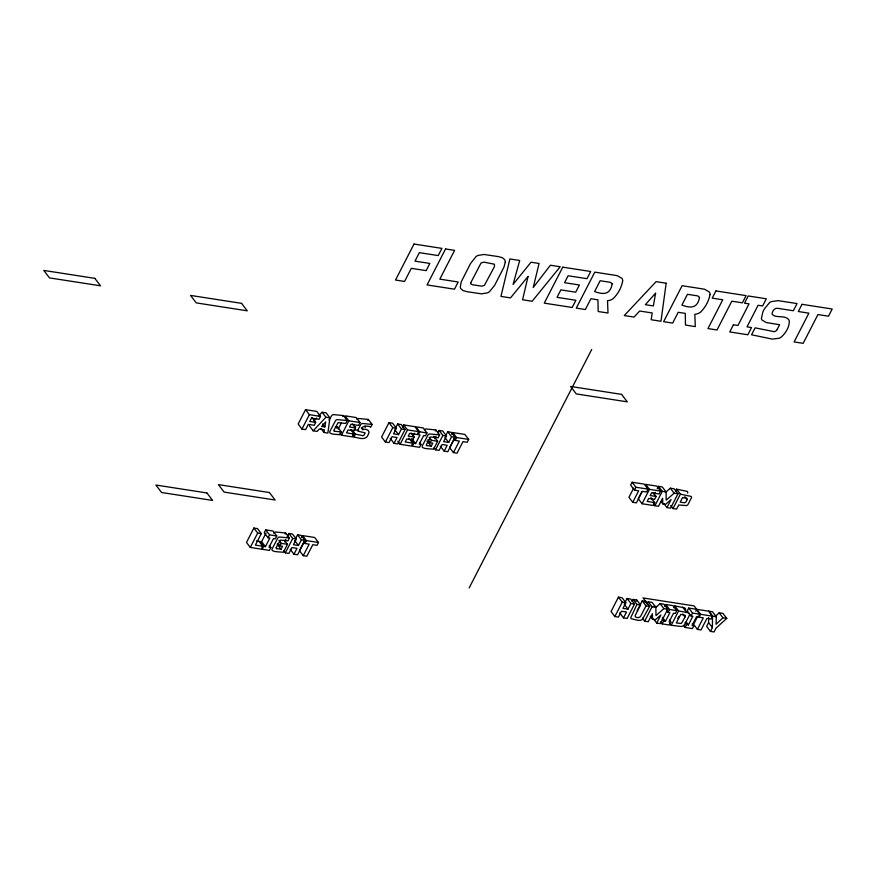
<?xml version="1.0" encoding="UTF-8"?>
<svg xmlns="http://www.w3.org/2000/svg" width="876" height="876" viewBox="0 0 876 876"><rect width="100%" height="100%" fill="white"/><g stroke="black" fill="none" stroke-linecap="round" stroke-linejoin="round"><path stroke-width="1.31" d="M715.199 616.507L719.152 612.806L722.974 613.397L726.784 618.39L716.01 628.147L714.06 631.957L710.436 631.388L706.625 626.395L708.575 622.595L708.629 617.525M710.436 631.388L712.396 627.588L712.506 616.167L708.684 611.174M695.774 611.24L696.759 609.324L712.506 611.777L716.327 616.77L716.053 624.27L722.963 617.799L726.784 618.39M687.693 493.111L687.726 492.553A3.263 2.3 -37.4 0 0 687.277 491.414L676.579 489.158L675.659 490.954M318.459 416.122L322.094 412.246L326.113 412.87L329.934 417.863L327.865 433.083L323.945 432.47L320.89 428.474M365.215 427.488L365.139 426.163M323.945 432.47L324.361 429.766L319.335 428.977L317.101 431.408L313.181 430.806L309.359 425.813M324.832 426.951L325.708 421.871L321.612 426.448L324.832 426.951L322.543 423.951M354.09 424.334L354.024 425.09A3.263 2.3 -37.4 0 0 354.473 426.229L355.765 426.951M687.145 499.638L686.959 498.324L682.546 497.59L680.214 502.123L684.539 502.769L685.733 502.222L687.145 499.638L684.846 496.648M685.043 617.011L685.361 615.85A1.632 1.15 -37.4 0 0 685.152 615.313L680.762 614.35L676.327 622.989L680.981 623.427A1.632 1.15 -37.4 0 0 681.67 623.033L685.043 617.011L682.754 614.021M315.699 422.418L309.765 421.498L311.506 418.104L319.05 419.275L320.528 416.396L316.718 411.402L305.549 409.672L298.147 424.061L301.968 429.054L305.593 429.623L308.286 424.378L314.221 425.298L315.699 422.418L311.878 417.425M301.968 429.054L309.37 414.666L305.549 409.672M262.745 546.252L255.398 545.113L261.311 533.593L257.5 528.6L253.876 528.042L246.484 542.43L250.295 547.423L261.267 549.132L262.745 546.252L258.924 541.259L256.482 540.875M250.295 547.423L257.697 533.035L253.876 528.042M263.61 546.383L262.132 549.263L269.37 550.391L270.848 547.511L269.041 547.226L273.476 538.598L275.283 538.871L276.772 535.992L272.951 530.998L265.702 529.881L264.224 532.761L268.045 537.755L269.852 538.028L265.417 546.668L263.61 546.383L259.789 541.39L261.596 541.675L265.417 546.668M261.596 541.675L266.041 533.035M268.045 537.755L269.523 534.875L265.702 529.881M328.927 419.965L331.851 415.421A3.263 2.3 -37.4 0 1 333.318 414.578L343.37 415.553L347.181 420.546L345.702 423.426L338.092 422.659L334.041 430.05A1.259 0.887 -37.4 0 0 334.457 431.277M277.615 543.47L277.232 544.215L281.054 549.208L282.587 546.23L279.97 545.825L278.448 543.821M336.789 428.342L337.501 426.962L335.355 426.776M342.812 416.626L343.37 415.553M276.301 547.467L280.342 540.087L287.963 540.842L289.441 537.963L285.62 532.969L275.579 532.006A3.263 2.3 -37.4 0 0 274.1 532.838L273.761 533.155M338.245 428.999L341.333 422.998M285.061 534.053L285.62 532.969M279.97 545.825L281.24 543.35L278.951 540.361M284.58 541.872L285.817 539.474M287.043 537.076L288.894 533.484L292.518 534.042L296.34 539.036L293.427 544.697L298.464 545.474L301.366 539.813L297.544 534.82L295.803 538.214M337.501 426.962L341.322 431.956L339.888 434.726L333.822 434.2A65.645 46.22 -37.4 0 1 332.234 433.981L330.372 433.291A3.362 2.365 -37.4 0 1 329.683 431.824L335.661 420.414A3.263 2.3 -37.4 0 1 337.14 419.571L347.181 420.546M341.454 435.197L348.845 420.798L345.024 415.804L356.193 417.545L360.014 422.539L358.536 425.418L350.991 424.247L349.557 427.017L355.492 427.937L354.014 430.817L348.079 429.897L346.546 432.875L354.09 434.047L352.612 436.927L341.454 435.197L339.921 433.193M284.426 540.328L287.47 544.325L283.408 552.241L277.593 551.814A86.1 60.619 -37.4 0 1 274.495 551.409L272.622 550.719A3.362 2.365 -37.4 0 1 271.932 549.241L277.922 537.842A3.263 2.3 -37.4 0 1 279.4 536.999L289.441 537.963M297.544 534.82L301.169 535.389L304.99 540.382L297.588 554.771L293.964 554.212L296.986 548.354L291.949 547.566L288.938 553.424L285.313 552.865L292.715 538.477L288.894 533.484M350.838 430.532L351.287 429.667M301.618 537.525L302.603 535.608L314.67 537.481L318.492 542.474L317.013 545.354L312.787 544.697L306.874 556.216L303.249 555.647L299.428 550.654L303.567 542.594M356.981 419.319A3.263 2.3 -37.4 0 1 358.459 418.487L368.325 419.429L372.136 424.422L370.657 427.302C370.198 425.572 359.39 425.473 362.927 429.207C365.905 428.605 371.074 430.653 368.358 434.266C366.332 441.044 358.722 438.055 353.948 436.916L355.371 434.135L352.316 430.138M367.767 420.502L368.325 419.429M303.249 555.647L309.162 544.138L304.936 543.481L306.425 540.601L302.603 535.608M397.627 423.973L401.449 428.966L398.536 434.627L393.51 433.85L396.423 428.189L392.601 423.196L388.977 422.637L381.586 437.025L385.396 442.019L389.021 442.588L392.032 436.719L397.058 437.507L394.047 443.365L397.671 443.924L405.073 429.536L401.252 424.542L397.627 423.973L395.306 428.506M385.396 442.019L392.798 427.63L388.977 422.637M402.456 427.313L403.694 424.915L414.852 426.656L418.673 431.649L417.195 434.529L409.65 433.357L408.216 436.128L414.162 437.047L412.684 439.927L406.738 439.007L405.216 441.986L412.76 443.157L411.271 446.037L400.113 444.307L397.824 441.307M400.113 444.307L407.504 429.908L403.694 424.915M412.903 436.456L414.567 433.215M410.745 439.325L413.8 443.322L412.322 446.202L419.56 447.329L421.038 444.45L419.516 442.446M421.038 444.45L419.232 444.165L423.666 435.536L425.484 435.81L426.962 432.93L423.141 427.937L415.903 426.82L419.714 431.813L418.235 434.693L420.042 434.967L415.607 443.606L413.8 443.322M435.262 430.992L435.81 429.908L425.769 428.944A3.263 2.3 -37.4 0 0 424.466 429.634M426.962 445.588L431.244 446.147L432.777 443.168L430.16 442.752L431.43 440.289L429.141 437.299M434.77 438.81L436.007 436.412M437.858 432.821L439.084 430.423L442.709 430.981L446.53 435.974L443.617 441.624L448.654 442.413L451.556 436.752L447.745 431.759L445.413 436.281M435.81 429.908L439.632 434.901L438.153 437.781L430.653 436.949L426.492 444.406A1.292 0.909 -37.4 0 0 426.94 445.643M433.85 436.27L437.671 441.263L433.598 449.169L427.784 448.753A86.1 60.619 -37.4 0 1 424.685 448.348L422.812 447.658A3.362 2.365 -37.4 0 1 422.133 446.18L428.112 434.77A3.263 2.3 -37.4 0 1 429.59 433.938L439.632 434.901M447.745 431.759L451.359 432.328L455.181 437.321L447.778 451.709L444.165 451.151L447.176 445.293L442.139 444.504L439.128 450.363L435.514 449.804L442.906 435.416L439.084 430.423M451.808 434.463L452.793 432.547L464.86 434.419L468.682 439.413L467.204 442.292L462.977 441.635L457.064 453.155L453.44 452.585L449.618 447.592L454.359 438.383M453.44 452.585L459.352 441.077L455.137 440.42L456.615 437.54L452.793 432.547M469.153 587.949L591.694 349.513M632.111 482.249L630.632 485.129L634.454 490.122L638.67 490.779L632.757 502.298L636.381 502.857L642.294 491.337L646.521 491.994L647.999 489.115L644.178 484.121L632.111 482.249L635.932 487.242L647.999 489.115M633.677 488.085L628.935 497.294L632.757 502.298M634.454 490.122L635.932 487.242M641.944 491.545L638.243 498.751L642.064 503.744L653.233 505.474L654.711 502.594L650.89 497.601M642.064 503.744L649.466 489.345L645.645 484.351L656.814 486.092L660.624 491.086L659.146 493.965L651.602 492.794L650.178 495.564L656.113 496.484L654.635 499.364L648.7 498.444L647.167 501.422L654.711 502.594M654.142 494.743L655.379 492.345M657.219 488.742L658.456 486.344L662.278 486.936L666.099 491.929L666.209 500.163L674.148 493.177L677.969 493.779L670.567 508.168L666.954 507.609L663.898 503.612M666.954 507.609L671.071 499.583L665.607 504.291L662.793 503.853L662.617 498.269L658.5 506.295L654.876 505.726L662.278 491.337L658.456 486.344M627.074 598.505L630.895 603.498L627.993 609.148L622.956 608.371L625.869 602.71L622.048 597.717L618.423 597.158L611.032 611.547L614.842 616.54L618.467 617.109L621.478 611.251L626.515 612.028L623.493 617.887L627.117 618.445L634.52 604.057L630.698 599.064L627.074 598.505L624.752 603.027M614.842 616.54L622.245 602.151L618.423 597.158M680.4 494.152L691.087 496.407A3.263 2.3 -37.4 0 1 691.547 497.546L687.846 504.751A3.263 2.3 -37.4 0 1 686.368 505.594L678.736 504.992L676.622 509.109L673.009 508.551L680.4 494.152L676.579 489.158M632.122 601.407L633.14 599.436L636.753 600.005L640.575 604.998L635.188 615.489C634.213 617.941 639.743 618.357 640.619 616.332L646.006 605.842L642.196 600.848L639.162 606.75M636.085 601.319L636.753 600.005M777.231 329.332L779.607 324.711L766.204 322.532L761.967 319.948A7.818 5.508 -37.4 0 1 761.397 318.535L762.93 311.736A93.94 66.138 -37.4 0 1 764.398 308.867L769.577 302.625A7.818 5.508 -37.4 0 1 771.406 301.585L778.107 300.654L797.05 303.556L793.349 310.75L777.713 308.319C774.461 307.684 772.139 311.33 772.074 314.155C775.786 318.787 784.907 314.517 788.761 319.762A7.818 5.508 -37.4 0 1 789.309 321.131C789.385 327.263 785.586 333.307 781.031 337.238A7.818 5.508 -37.4 0 1 779.257 338.245L772.314 339.111L751.564 334.785L755.123 327.843L773.398 331.511M633.14 599.436L636.951 604.44L630.775 617.58A3.263 2.3 -37.4 0 0 631.235 618.719L638.1 620.383L640.903 620.219A3.263 2.3 -37.4 0 0 642.382 619.387L649.631 606.4L645.809 601.407L642.196 600.848M637.137 610.682L637.816 609.367M638.155 608.71L638.823 607.397M645.141 602.721L645.809 601.407M646.992 604.188L648.229 601.79L652.051 602.381L655.872 607.375L655.982 615.609L663.909 608.623L667.742 609.214L660.34 623.613L656.715 623.044L653.66 619.047M656.715 623.044L660.843 615.029L655.379 619.726L652.565 619.288L652.39 613.715L648.273 621.73L644.648 621.172L652.04 606.783L648.229 601.79M664.764 606.422L665.749 604.506L672.998 605.634L676.809 610.627L675.33 613.507L673.524 613.222L669.078 621.861L670.896 622.146L669.417 625.015L662.168 623.898L660.646 621.894M662.168 623.898L663.647 621.018L662.125 619.014M663.647 621.018L665.464 621.292L669.899 612.663L668.092 612.379L669.571 609.499L665.749 604.506M673.874 607.714L674.805 605.918L684.66 607.856A4.566 3.208 -37.4 0 1 685.667 610.035M678.615 610.911L688.481 612.85A4.566 3.208 -37.4 0 1 689.467 615.259L684.594 624.708A4.566 3.208 -37.4 0 1 681.473 626.493L671.224 625.3L678.615 610.911L674.805 605.918M678.999 616.332L678.44 617.383M683.608 625.464L685.142 627.468L692.379 628.585L693.858 625.705L692.051 625.431L696.486 616.792L698.303 617.076L699.782 614.196L695.96 609.203L688.722 608.075L687.233 610.955L691.054 615.948L692.861 616.233L688.427 624.862L686.62 624.588L685.087 622.584M685.142 627.468L686.62 624.588M691.054 615.948L692.533 613.069L688.722 608.075M697.734 616.31L693.595 624.38L697.405 629.373L701.03 629.932L706.943 618.412L711.17 619.069L712.648 616.189L708.837 611.196M647.101 603.29L643.028 597.947L694.044 605.874L700.581 614.317L699.103 617.197L703.329 617.854L697.405 629.373M313.915 420.962L316.641 418.06M313.181 430.806L325.916 417.239L329.934 417.863M665.366 492.553L670.326 488.184L674.148 488.786L677.969 493.779M656.135 607.123L660.099 603.63L663.92 604.221L667.742 609.214M341.322 431.956L334.479 431.222M281.054 549.208L276.772 548.65M426.93 441.099L431.244 446.147M309.37 414.666L320.528 416.396M348.845 420.798L360.014 422.539M372.136 424.422L362.281 423.48A3.263 2.3 -37.4 0 0 360.803 424.312L357.835 430.083A3.263 2.3 -37.4 0 0 358.295 431.222M392.798 427.63L396.423 428.189M401.449 428.966L405.073 429.536M407.504 429.908L418.673 431.649M419.714 431.813L426.962 432.93M442.906 435.416L446.53 435.974M451.556 436.752L455.181 437.321M456.615 437.54L468.682 439.413M431.43 440.289L437.671 441.263M649.466 489.345L660.624 491.086M662.278 491.337L666.099 491.929M257.697 533.035L261.311 533.593M269.523 534.875L276.772 535.992M292.715 538.477L296.34 539.036M301.366 539.813L304.99 540.382M306.425 540.601L318.492 542.474M281.24 543.35L287.47 544.325M654.109 606.258L656.792 606.674M622.245 602.151L625.869 602.71M630.895 603.498L634.52 604.057M636.951 604.44L640.575 604.998M646.006 605.842L649.631 606.4M652.04 606.783L655.872 607.375M669.571 609.499L676.809 610.627M692.533 613.069L699.782 614.196M700.581 614.317L716.327 616.77M362.675 435.602L355.371 434.135M358.602 430.565L354.014 429.667M358.295 431.222L365.161 432.886L364.208 434.737A1.292 0.909 -37.4 0 1 362.653 435.646M670.326 488.184L674.148 493.177M670.709 505.551L673.009 508.551M661.27 501.849L662.793 503.853M653.058 492.487L656.113 496.484M653.354 503.733L654.876 505.726M719.152 612.806L722.963 617.799M708.575 622.595L712.396 627.588M682.645 607.134L686.466 612.127M692.336 623.712L693.858 625.705M686.138 621.872L688.427 624.862M666.559 610.386L668.092 612.379M660.099 603.63L663.909 608.623M669.363 620.142L670.896 622.146M669.691 623.307L671.224 625.3M662.409 617.306L665.464 621.292M650.277 616.299L652.565 619.288M642.36 618.171L644.648 621.172M624.172 604.155L627.993 609.148M619.682 612.893L623.493 617.887M453.604 438.427L455.137 440.42M444.833 437.42L448.654 442.413M440.343 446.158L444.165 451.151M427.871 439.763L430.16 442.752M433.981 447.811L435.514 449.804M411.107 433.062L414.162 437.047M411.797 438.613L415.607 443.606M408.939 438.164L412.76 443.157M394.726 429.634L398.536 434.627M390.236 438.372L394.047 443.365M361.339 427.893L362.872 429.886M352.448 423.94L355.492 427.937M351.046 430.05L354.09 434.047M352.415 434.912L353.948 436.916M322.094 412.246L325.916 417.239M303.414 541.488L304.936 543.481M294.643 540.481L298.464 545.474M290.153 549.219L293.964 554.212M283.791 550.873L285.313 552.865M269.326 545.518L270.848 547.511M276.75 548.705A1.292 0.909 -37.4 0 1 276.258 547.456M677.849 618.04A1.632 1.15 -37.4 0 1 677.52 618.27M777.34 329.354A3.23 2.278 -37.4 0 1 773.333 331.632M470.675 282.915L471.036 284.076L472.646 284.799L481.931 286.189L484.417 285.324L494.436 266.687L494.436 264.224L483.902 262.132L481.055 262.975L470.675 282.915M612.182 283.901C610.331 294.281 604.024 295.092 594.607 291.533L600.148 280.736L610.572 282.368L612.182 283.901M699.497 297.468C697.646 307.848 691.339 308.648 681.911 305.089L687.463 294.303L697.887 295.935L699.497 297.468M505.277 262.263L503.941 267.158L494.502 285.576L489.334 291.817A7.818 5.508 -37.4 0 1 487.505 292.858L481.439 293.843L466.93 291.675L463.108 290.58L460.875 288.719A7.818 5.508 -37.4 0 1 460.294 287.306L461.258 281.765L470.62 263.38L476.139 256.493A7.818 5.508 -37.4 0 1 477.967 255.453L484.034 254.467L498.532 256.624L502.364 257.719L504.598 259.581A7.818 5.508 -37.4 0 1 505.167 261.004L505.277 262.263M622.661 281.054C621.511 287.459 618.117 293.69 613.528 298.3A7.906 5.563 -37.4 0 1 609.959 300.271L607.517 300.753L607.999 313.039L598.188 311.517L597.947 299.822L590.906 298.727L585.354 309.524L576.298 308.111L594.793 272.129L617.175 275.644L621.993 278.371A7.818 5.508 -37.4 0 1 622.562 279.794L622.661 281.054M709.976 294.621C708.826 301.015 705.432 307.246 700.844 311.867A7.906 5.563 -37.4 0 1 697.274 313.827L694.832 314.32L695.303 326.606L685.492 325.073L685.262 313.389L678.221 312.294L672.669 323.08L663.614 321.678L682.108 285.696L704.49 289.211L709.297 291.938A7.818 5.508 -37.4 0 1 709.878 293.35L709.976 294.621M666.154 283.211L660.986 321.273L651.175 319.74L652.215 312.973L639.644 311.013L634.082 317.09L624.27 315.568L656.091 281.656L666.154 283.211M655.577 293.23L653.387 305.932L645.338 304.684L655.577 293.23M528.042 276.477L522.589 299.767L532.148 301.256L560.191 266.753L550.391 265.231L533.221 287.547L539.068 263.479L531.02 262.22L513.095 284.415L519.698 260.468L509.898 258.946L500.962 296.406L510.511 297.895L528.042 276.477M413.998 244.043L395.514 280.024L404.559 281.437L411.304 268.33L426.141 270.629L429.831 263.435L414.994 261.136L419.352 252.649L438.219 255.584L441.92 248.379L413.998 244.043M445.555 248.948L427.061 284.93L454.48 289.19L458.181 281.995L439.818 279.137L454.611 250.35L445.555 248.948M562.764 267.158L544.27 303.14L572.192 307.476L575.893 300.271L557.026 297.347L560.859 289.89L575.696 292.201L579.397 285.007L564.549 282.696L568.119 275.765L586.986 278.688L590.676 271.494L562.764 267.158M715.9 290.941L712.199 298.147L722.755 299.778L707.961 328.566L717.017 329.978L731.81 301.191L742.377 302.833L746.078 295.628L715.9 290.941M733.431 324.755L729.73 331.949L747.841 334.763L751.531 327.558L747.009 326.858L758.101 305.275L762.635 305.976L766.325 298.782L748.224 295.968L744.523 303.162L749.046 303.863L737.953 325.456L733.431 324.755M802.022 304.322L798.321 311.517L808.887 313.159L794.094 341.947L803.15 343.348L817.943 314.572L828.499 316.214L832.2 309.009L802.022 304.322M94.816 278.349L43.8 270.421L49.516 277.9L100.532 285.817L94.816 278.349M241.557 303.348L190.541 295.42L196.257 302.888L247.273 310.816L241.557 303.348M621.577 394.375L570.561 386.447L576.266 393.915L627.282 401.843L621.577 394.375M269.425 492.542L218.409 484.614L224.125 492.093L275.141 500.021L269.425 492.542M206.9 492.958L155.884 485.03L161.6 492.498L212.616 500.426L206.9 492.958"/></g></svg>
